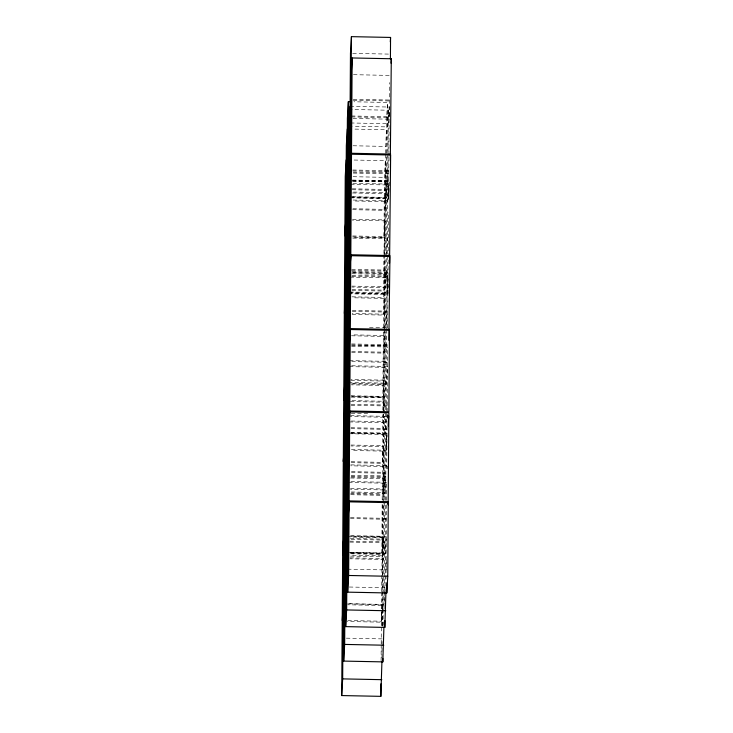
<?xml version="1.0" encoding="UTF-8"?>
<svg xmlns="http://www.w3.org/2000/svg" width="733" height="733" viewBox="0 0 733 733"><rect width="100%" height="100%" fill="white"/><g stroke="black" fill="none" stroke-linecap="round" stroke-linejoin="round"><path stroke-width="0.55" stroke-dasharray="3.67 2.75" d="M381.087 660.964L381.197 644.985M381.197 643.84L381.316 626.715M381.325 625.579L382.058 609.92M347.809 620.539L381.352 621.217L381.435 609.902M381.444 608.775L381.545 592.933M381.554 591.806L383.002 503.718M382.15 504.405L381.801 555.806L350.493 555.174M382.177 499.842L382.434 463.293L383.396 446.608L350.97 445.957M351.125 461.726L382.434 462.358L382.763 414.667M382.791 410.123L383.817 384.559L384.174 331.279M383.322 332.086L382.855 401.244L350.429 400.584M383.359 327.55L384.404 297.47L384.678 257.439M383.854 254.672L383.451 314.145L352.142 313.513M383.863 253.536L384.926 220.844L352.5 220.193M352.665 235.953L383.973 236.585L384.376 177.34L385.338 160.664L352.912 160.005M381.957 657.987L382.076 639.717M382.168 626.019L382.26 612.321M382.269 611.185L382.314 605.476L347.644 604.78M382.058 608.986L382.498 577.393M382.507 576.257L382.754 540.056L350.328 539.406M383.011 502.572L383.396 446.608M382.434 462.358L383.396 445.673L383.616 413.879M383.625 412.752L383.808 385.494L351.382 384.843M384.184 330.143L384.404 298.404L351.977 297.754M384.688 256.293L384.926 220.844M383.973 236.585L384.935 219.909L385.338 160.664M382.195 626.33L382.69 554.414L383.652 537.729L350.099 537.06M350.264 552.829L382.69 553.479L383.029 504.469M383.057 499.915L384.055 477.742L350.511 477.064M383.643 414.053L383.093 494.418L350.667 493.767M383.661 410.856L384.055 353.123L385.027 335.512L351.483 334.834M384.22 329.557L384.065 352.188L351.638 351.538M384.229 328.421L384.477 291.074L385.448 273.464L351.904 272.786M384.724 254.8L384.486 290.14L352.06 289.489M384.733 253.655L385.027 210.334L385.998 192.724L352.454 192.046M385.411 154.434L385.036 209.4L352.61 208.749M385.421 153.289L386.428 129.741L352.885 129.063M383.075 625.469L384.605 397.378L351.061 396.7M385.072 332.058L384.633 396.865L351.089 396.186M385.082 327.587L386.291 154.315M386.291 153.179L386.529 119.131L387.491 102.455L353.947 101.777M384.037 608.784L387.491 102.455M385.054 592.383L385.677 501.528M385.686 500.382L386.804 331.343M386.813 330.207L387.354 255.02M387.363 253.884L388.316 110.225L350.292 109.455M385.998 579.088L386.557 501.482M386.557 500.346L386.658 481.416M386.749 468.827L387.033 426.707M387.116 418.314L387.574 347.149M387.702 327.843L388.49 212.231M388.582 199.743L389.406 82.572M388.316 110.225L387.354 126.901L352.692 126.204M389.425 112.277L389.168 116.73L350.035 115.942M389.425 113.212L389.168 117.665L350.035 116.877M389.516 182.086L388.618 198.588L350.594 197.818M386.548 253.435L387.445 237.868L352.784 237.171M388.05 276.937L387.088 293.612L349.073 292.852M388.49 283.891L387.968 293.713L349.953 292.953M383.78 410.892L385.595 380.18L350.933 379.483M387.345 418.231L387.601 413.779M382.69 553.479L383.652 536.794L350.108 536.125M387.455 468.955L387.638 466.555L350.74 465.812M381.352 621.217L381.994 610.094M382.122 608.811L382.314 605.476M382.883 625.542L383.075 622.207L347.295 621.492M386.667 559.939L386.089 569.953L348.065 569.184M352.701 53.372L389.599 54.114M353.434 74.684L389.214 75.407M353.233 99.303L389.012 100.027M353.233 100.238L389.012 100.962M350.072 106.258L389.214 107.045L388.252 123.721L350.227 122.961M352.985 118.462L386.529 119.131M353.04 145.766L385.466 146.417M352.784 170.001L389.681 170.743M352.775 170.936L389.672 171.678M353.224 172.136L387.885 172.832L386.914 190.443L352.252 189.746M353.214 173.07L387.876 173.767M353.068 176.708L384.376 177.34M352.289 180.071L386.951 180.767L385.989 198.377L352.445 197.699M352.683 180.236L389.58 180.978M352.289 181.005L386.951 181.702M352.674 181.17L389.58 181.912M352.903 183.332L388.682 184.047L387.72 200.723L353.059 200.027M350.658 184.221L388.682 184.982L387.72 201.657L353.059 200.961M352.261 188.812L386.923 189.508M352.445 192.981L385.989 193.659M352.445 196.765L385.998 197.443M350.603 196.884L388.618 197.653M352.6 209.684L385.027 210.334M352.509 219.259L384.935 219.909M352.655 236.887L383.964 237.519M352.775 238.106L387.436 238.802M351.684 269.405L386.346 270.101L385.375 287.712L351.831 287.043M351.675 270.34L386.337 271.036M352.087 271.485L388.994 272.227M352.087 272.419L388.985 273.162M351.895 273.721L385.439 274.399M352.032 275.361L388.939 276.103M352.032 276.295L388.93 277.037M350.026 277.101L388.05 277.871L387.088 294.547L349.064 293.786M351.84 286.108L385.384 286.777M352.051 290.424L384.477 291.074M349.953 292.018L387.977 292.779M351.977 296.819L384.404 297.47M352.28 310.435L386.942 311.131L385.979 327.816L369.212 327.477M352.271 311.369L386.942 312.066M352.133 314.448L383.441 315.08M351.474 335.769L385.017 336.447M351.565 343.951L388.472 344.693M351.565 344.886L387.345 345.609M351.593 345.307L387.372 346.031M351.583 346.242L387.363 346.966M351.629 352.472L384.055 353.123M349.485 360.609L387.51 361.369M351.721 361.589L387.5 362.304M351.666 365.74L387.445 366.454L386.474 384.074L348.459 383.304M349.421 366.628L387.436 367.389M350.933 380.418L385.595 381.114M348.468 382.369L386.483 383.139M351.391 383.909L383.817 384.559M351.07 395.765L384.614 396.443M351.089 397.121L384.633 397.799M350.42 401.519L382.846 402.179M351.162 404.323L388.059 405.065M351.153 405.257L388.05 406M351.217 413.403L367.984 413.742M350.447 415.638L386.227 416.353L385.256 433.973L350.594 433.276M348.202 416.527L386.218 417.288M351.318 421.017L387.097 421.741M349.073 421.915L387.088 422.675M351.025 427.733L387.922 428.475M351.025 428.668L387.922 429.41M350.603 432.342L385.265 433.038M351.208 432.837L386.987 433.551L386.025 450.236L351.364 449.54M348.963 433.725L386.978 434.486L386.016 451.171L351.354 450.474M350.97 445.023L383.396 445.673M351.125 462.66L382.434 463.293M350.75 464.878L387.647 465.62M351.428 471.649L384.972 472.327L384 489.937L350.456 489.259M351.419 472.583L384.962 473.261M351.162 475.277L385.824 475.974L384.852 493.593L351.309 492.915M351.153 476.212L385.815 476.908M350.502 477.998L384.046 478.676M350.905 481.572L386.685 482.296M348.661 482.461L386.676 483.23M350.466 488.325L384.01 489.003M351.318 491.98L384.862 492.658M350.658 494.702L383.084 495.352M350.411 517.626L386.199 518.35M350.411 518.561L386.19 519.285M350.502 535.631L386.291 536.345L385.32 553.965L347.305 553.195M348.267 536.519L386.282 537.28M350.337 538.471L382.763 539.121M349.833 541.146L384.495 541.852L383.524 559.462L349.98 558.784M349.824 542.081L384.486 542.786M347.305 552.261L385.329 553.03M350.145 552.526L387.051 553.268M350.264 553.763L382.69 554.414M350.484 556.109L381.792 556.741M349.989 557.85L383.533 558.528M349.284 587.023L385.063 587.738L384.101 604.423L346.086 603.653M347.653 603.845L382.314 604.542M346.333 638.168L382.113 638.892"/><path stroke-width="1.1" d="M381.93 661.404L380.839 696.35L341.706 695.562L342.21 621.364L343.181 603.754M342.219 620.43L342.659 555.953L343.621 539.268M343.722 400.456L344.308 314.292L345.27 296.682M344.308 313.358L344.831 236.732L345.793 220.056M341.706 695.562L342.668 678.886L346.333 145.629L347.295 128.953M383.918 626.99L382.828 661.881L343.695 661.093L345.472 396.59M345.5 396.077L347.396 118.343L348.349 101.667L350.594 101.713M343.695 661.093L344.657 644.417L345.353 541.999M345.829 472.473L345.362 541.064L344.391 558.674M346.452 380.326L345.839 471.539L344.867 489.149M347.818 180.914L347.213 269.313L346.251 285.989M348.349 101.667L347.818 179.979L346.856 197.589M345.729 491.87L346.123 433.185L347.094 415.565M346.132 432.25L346.837 327.963L347.809 310.343M346.846 327.028L347.341 254.699L348.303 238.014M347.79 188.72L348.212 126.113L349.174 109.437L345.683 626.623L384.816 627.411L385.906 592.649M345.683 626.623L346.645 609.948L350.466 53.326L351.428 36.65L390.561 37.438L390.414 59.071M348.175 518.515L349.137 501.839L388.27 502.627L387.766 576.266L386.804 592.942L347.671 592.154L351.428 36.65M347.671 592.154L348.633 575.478L349.137 501.839M348.175 517.58L349.137 500.905L349.742 411.937L388.884 412.725L388.151 503.91M349.751 411.002L350.31 329.52L389.443 330.308L388.884 411.79L349.751 411.002L348.789 427.687M348.367 361.525L350.31 328.586L350.814 255.698L389.947 256.486L388.866 340.314M349.852 271.439L350.814 254.763L351.501 154.214L390.634 155.002L389.562 263.156M350.539 170.89L351.51 153.279L352.161 57.962L391.294 58.75L390.313 160.554M380.839 696.35L380.931 683.797M382.828 661.881L382.855 658.463M384.816 627.411L384.862 620.631M386.804 592.942L386.877 582.744M346.205 159.876L345.243 176.552L344.84 235.797L345.802 219.121M351.199 74.638L352.161 57.962M349.11 122.942L350.072 106.258M350.035 116.877L350.997 99.257M345.894 209.546L346.865 191.936M348.752 172.044L347.781 189.655L347.35 253.765L348.303 237.08M348.587 199.944L349.549 183.259M348.578 200.869L349.54 184.194M349.476 197.8L350.447 180.19M345.344 290.286L346.315 272.676M346.242 286.924L347.204 270.248L346.462 379.392L344.51 413.265M347.946 293.759L348.917 276.149M344.931 351.4L345.894 334.724M344.922 352.335L345.884 335.659M349.852 272.374L350.814 255.698M348.835 292.934L349.797 275.315M344.684 383.771L343.713 401.391L343.301 461.57L344.263 444.894M348.367 360.59L349.329 343.905M347.341 383.286L348.312 365.675M344.253 445.829L343.291 462.505L342.668 555.018L343.63 538.334M347.964 420.953L348.926 404.277M347.955 421.887L348.917 405.212M343.951 494.564L344.922 476.954M346.892 449.448L347.854 432.763M346.883 450.383L347.845 433.698M348.789 428.622L349.742 411.937M346.691 475.186L345.719 492.805L344.959 603.635L345.921 586.95M343.557 552.691L344.519 536.015M347.543 482.442L348.514 464.832M343.548 553.626L344.51 536.95M346.187 552.242L347.149 535.557M346.187 553.177L347.149 536.492M342.98 638.104L343.942 621.419M346.947 569.165L347.909 552.48M390.304 41.882L390.561 37.438M391.037 63.194L391.294 58.75M388.114 426.075L388.692 416.06M388.142 504.845L388.27 502.627M351.51 153.279L390.643 154.067M350.814 254.763L389.956 255.551M350.31 328.586L389.452 329.374M349.137 500.905L388.279 501.693M348.633 575.478L387.766 576.266M346.645 609.948L385.778 610.736M344.657 644.417L383.79 645.205M342.668 678.886L381.801 679.674"/></g></svg>
